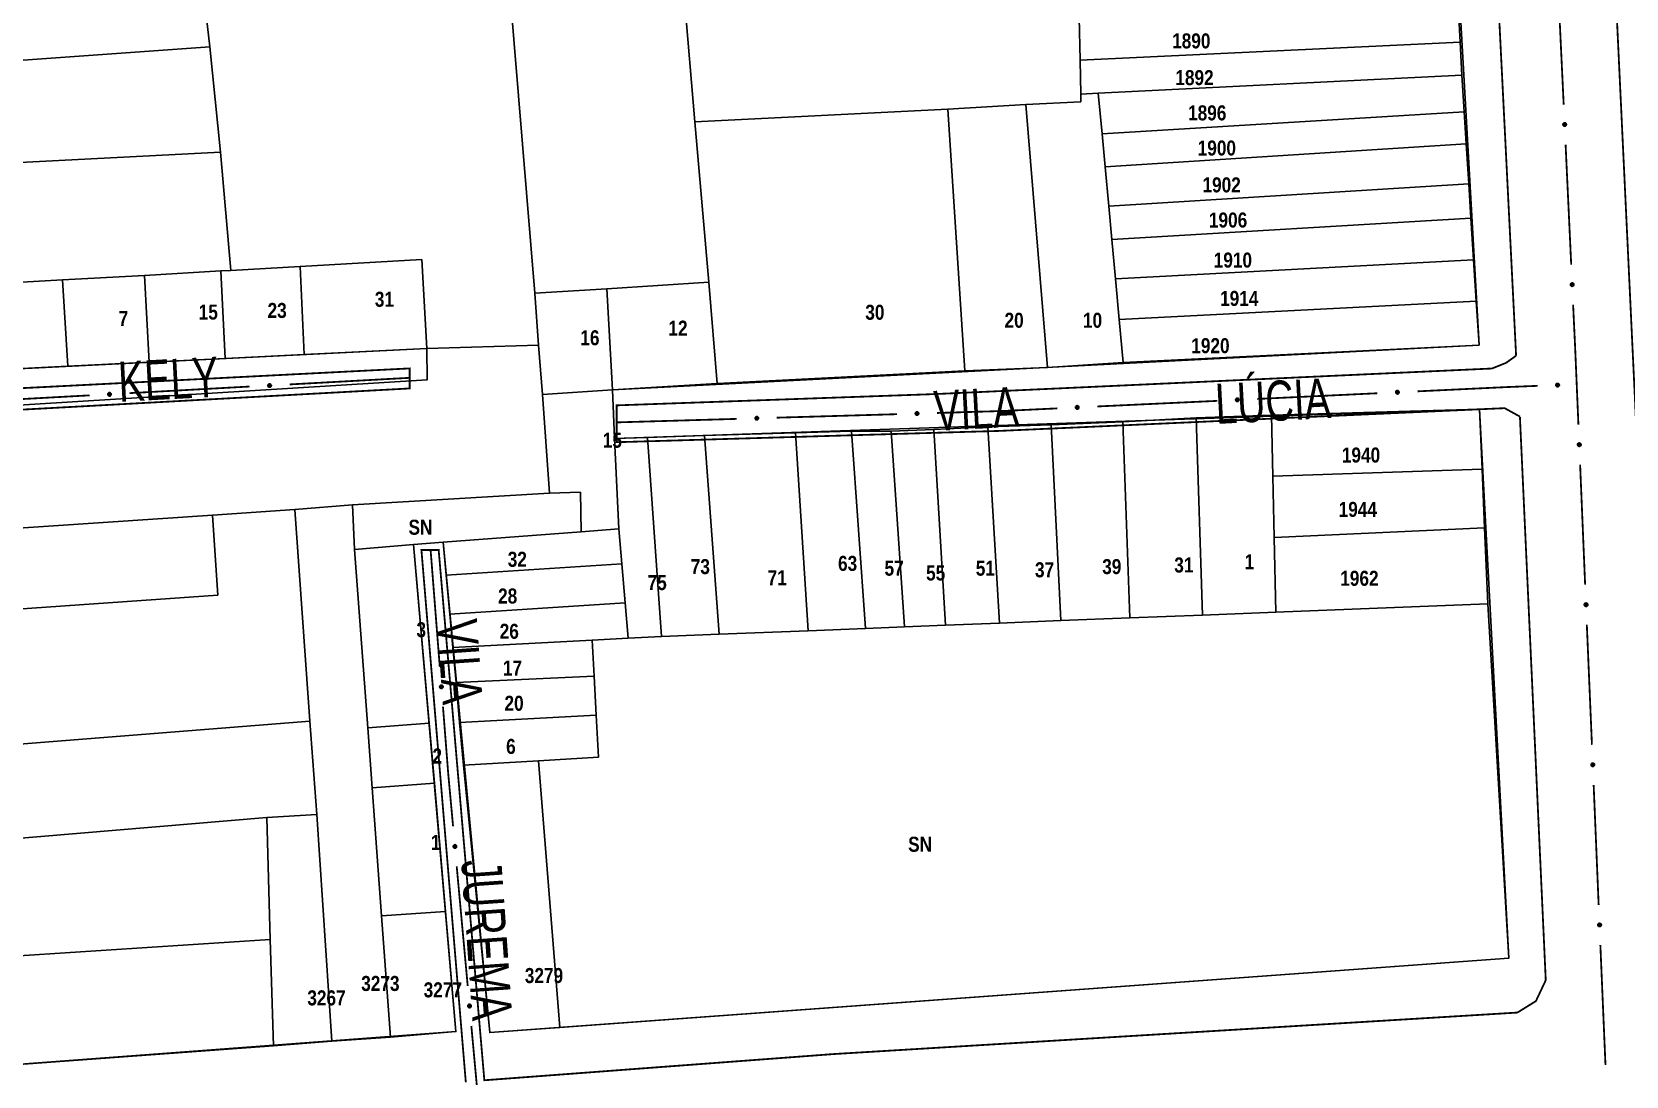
# Model space of a CAD drawing. Extents: x 201676 to 203188, y 4837754 to 4839005.
# Drawn here: x 202621 to 202780.2, y 4838832.1 to 4838936.3 of the extents above; entities that cross this region are included whole.
import ezdxf
from ezdxf.enums import TextEntityAlignment as Align

# ---------------------------------------------------------------- set-up
doc = ezdxf.new("R2010")
doc.units = 0
doc.header["$LTSCALE"] = 1.5
doc.header["$MEASUREMENT"] = 0
doc.linetypes.add('PHANTOMX2', pattern=[5, 2.5, -0.5, 0.5, -0.5, 0.5, -0.5])
doc.linetypes.add('TRACO_25', pattern=[8, 3, -1, 1, -1, 1, -1])
for name, color, linetype in [('CD-MALHA-LOTES', 40, 'CONTINUOUS'), ('RU-QUADRAS', 210, 'CONTINUOUS'), ('SV-EIXO-RUA-N-PAV', 6, 'CONTINUOUS'), ('SV-EIXO-RUA-PAV', 20, 'CONTINUOUS'), ('SV-RUA-NAO-PAV-S-GUIA-C-GUIA', 7, 'PHANTOMX2'), ('SV-RUA-PAVIM-S-GUIA-C-GUIA', 7, 'CONTINUOUS'), ('SV-TXT-RUA-N-PAV-S-GUIA-C-GUIA', 7, 'CONTINUOUS'), ('Th_NmrPort', 7, 'CONTINUOUS')]:
    doc.layers.add(name, color=color, linetype=linetype)
doc.styles.add('ARIAL', font='ARIAL.TTF')
doc.styles.get("Standard").update_dxf_attribs({"font": 'swisscbo.ttf'})

msp = doc.modelspace()

# ---------------------------------------------------------------- linework, layer by layer
at = {"layer": 'CD-MALHA-LOTES', "linetype": 'Continuous', "flags": 128}
for points in [[(202671.24, 4838910.26), (202665.48, 4838979.86)], [(202638.8, 4838934.85), (202637.78, 4838943.83)], [(202687.22, 4838927.36), (202686.19, 4838939.58)], [(202763.37, 4838939.65), (202763.6, 4838935.32)], [(202725.67, 4838933.51), (202725.58, 4838937.77)], [(202595.43, 4838931.76), (202638.8, 4838934.85)], [(202639.88, 4838924.31), (202638.8, 4838934.85)], [(202725.67, 4838933.51), (202763.6, 4838935.32)], [(202763.6, 4838935.32), (202763.77, 4838932.01)], [(202725.75, 4838930.13), (202725.67, 4838933.51)], [(202727.49, 4838930.22), (202763.77, 4838932.01)], [(202763.77, 4838932.01), (202764, 4838928.35)], [(202712.48, 4838928.63), (202720.24, 4838929.09)], [(202720.24, 4838929.09), (202725.75, 4838929.34)], [(202722.42, 4838902.83), (202720.24, 4838929.09)], [(202727.49, 4838930.22), (202725.75, 4838930.13)], [(202725.75, 4838929.34), (202725.75, 4838930.13)], [(202727.86, 4838926.17), (202727.49, 4838930.22)], [(202687.22, 4838927.36), (202712.48, 4838928.63)], [(202714.16, 4838902.48), (202712.48, 4838928.63)], [(202727.86, 4838926.17), (202764, 4838928.35)], [(202764, 4838928.35), (202764.2, 4838925.17)], [(202688.62, 4838911.36), (202687.22, 4838927.36)], [(202728.17, 4838922.86), (202727.86, 4838926.17)], [(202596.58, 4838922.08), (202639.88, 4838924.31)], [(202640.92, 4838912.51), (202639.88, 4838924.31)], [(202728.17, 4838922.86), (202764.2, 4838925.17)], [(202764.2, 4838925.17), (202764.46, 4838921.18)], [(202728.53, 4838918.93), (202728.17, 4838922.86)], [(202728.53, 4838918.93), (202764.46, 4838921.18)], [(202764.46, 4838921.18), (202764.68, 4838917.72)], [(202728.83, 4838915.62), (202728.53, 4838918.93)], [(202728.83, 4838915.62), (202764.68, 4838917.72)], [(202764.68, 4838917.72), (202764.94, 4838913.59)], [(202729.19, 4838911.69), (202728.83, 4838915.62)], [(202647.83, 4838912.91), (202659.97, 4838913.6)], [(202659.97, 4838913.6), (202660.46, 4838904.72)], [(202729.19, 4838911.69), (202764.94, 4838913.59)], [(202764.94, 4838913.59), (202765.21, 4838909.45)], [(202598, 4838910.07), (202624.11, 4838911.56)], [(202624.11, 4838911.56), (202632.29, 4838912.02)], [(202624.62, 4838902.94), (202624.11, 4838911.56)], [(202632.29, 4838912.02), (202639.9, 4838912.46)], [(202632.75, 4838903.34), (202632.29, 4838912.02)], [(202639.9, 4838912.46), (202640.92, 4838912.51)], [(202640.35, 4838903.72), (202639.9, 4838912.46)], [(202640.92, 4838912.51), (202647.83, 4838912.91)], [(202648.22, 4838904.12), (202647.83, 4838912.91)], [(202729.56, 4838907.62), (202729.19, 4838911.69)], [(202671.24, 4838910.26), (202678.42, 4838910.68)], [(202671.6, 4838905.06), (202671.24, 4838910.26)], [(202678.42, 4838910.68), (202688.62, 4838911.36)], [(202678.99, 4838900.58), (202678.42, 4838910.68)], [(202689.45, 4838901.21), (202688.62, 4838911.36)], [(202729.56, 4838907.62), (202765.21, 4838909.45)], [(202765.21, 4838909.45), (202765.49, 4838905.06)], [(202729.96, 4838903.32), (202729.56, 4838907.62)], [(202640.35, 4838903.72), (202632.75, 4838903.34)], [(202648.22, 4838904.12), (202640.35, 4838903.72)], [(202660.46, 4838904.72), (202648.22, 4838904.12)], [(202671.6, 4838905.06), (202660.46, 4838904.72)], [(202660.51, 4838901.6), (202660.46, 4838904.72)], [(202672.02, 4838900.12), (202671.6, 4838905.06)], [(202765.49, 4838905.06), (202729.96, 4838903.32)], [(202624.62, 4838902.94), (202598.99, 4838901.66)], [(202632.75, 4838903.34), (202624.62, 4838902.94)], [(202714.16, 4838902.48), (202689.45, 4838901.21)], [(202722.42, 4838902.83), (202714.16, 4838902.48)], [(202729.96, 4838903.32), (202722.42, 4838902.83)], [(202599.32, 4838897.78), (202660.51, 4838901.6)], [(202672.02, 4838900.12), (202678.99, 4838900.58)], [(202689.45, 4838901.21), (202678.99, 4838900.58)], [(202678.99, 4838900.58), (202679.2, 4838895.72)], [(202672.7, 4838890.28), (202672.02, 4838900.12)], [(202722.77, 4838897.08), (202729.93, 4838897.39)], [(202729.93, 4838897.39), (202737.26, 4838897.8)], [(202730.64, 4838877.81), (202729.93, 4838897.39)], [(202737.26, 4838897.8), (202744.78, 4838898.06)], [(202737.88, 4838878.1), (202737.26, 4838897.8)], [(202744.78, 4838898.06), (202765.55, 4838898.67)], [(202744.91, 4838891.96), (202744.78, 4838898.06)], [(202765.55, 4838898.67), (202765.8, 4838892.66)], [(202679.2, 4838895.72), (202682.48, 4838895.82)], [(202679.62, 4838886.7), (202679.2, 4838895.72)], [(202682.48, 4838895.82), (202688.18, 4838896.03)], [(202683.88, 4838875.95), (202682.48, 4838895.82)], [(202688.18, 4838896.03), (202697.28, 4838896.29)], [(202689.66, 4838876.18), (202688.18, 4838896.03)], [(202697.28, 4838896.29), (202702.87, 4838896.47)], [(202698.52, 4838876.53), (202697.28, 4838896.29)], [(202702.87, 4838896.47), (202706.82, 4838896.47)], [(202704.25, 4838876.76), (202702.87, 4838896.47)], [(202706.82, 4838896.47), (202711.07, 4838896.62)], [(202708.15, 4838876.92), (202706.82, 4838896.47)], [(202711.07, 4838896.62), (202716.46, 4838896.88)], [(202712.25, 4838877.08), (202711.07, 4838896.62)], [(202716.46, 4838896.88), (202722.77, 4838897.08)], [(202717.64, 4838877.29), (202716.46, 4838896.88)], [(202723.74, 4838877.54), (202722.77, 4838897.08)], [(202744.91, 4838891.96), (202765.8, 4838892.66)], [(202765.8, 4838892.66), (202766.05, 4838886.82)], [(202745.05, 4838885.86), (202744.91, 4838891.96)], [(202653.05, 4838889.1), (202672.7, 4838890.28)], [(202675.82, 4838890.36), (202672.7, 4838890.28)], [(202675.87, 4838886.41), (202675.82, 4838890.36)], [(202600.34, 4838885.47), (202639.08, 4838888.08)], [(202639.08, 4838888.08), (202647.3, 4838888.64)], [(202639.62, 4838880.07), (202639.08, 4838888.08)], [(202647.3, 4838888.64), (202653.05, 4838889.1)], [(202648.79, 4838867.5), (202647.3, 4838888.64)], [(202653.25, 4838884.64), (202653.05, 4838889.1)], [(202662.09, 4838885.37), (202675.87, 4838886.41)], [(202679.62, 4838886.7), (202675.87, 4838886.41)], [(202679.92, 4838883.2), (202679.62, 4838886.7)], [(202745.05, 4838885.86), (202766.05, 4838886.82)], [(202766.05, 4838886.82), (202766.37, 4838879.23)], [(202653.25, 4838884.64), (202659.15, 4838885.13)], [(202654.57, 4838866.84), (202653.25, 4838884.64)], [(202662.09, 4838885.37), (202659.15, 4838885.13)], [(202659.15, 4838885.13), (202660.7, 4838867.3)], [(202662.4, 4838882.08), (202662.09, 4838885.37)], [(202745.21, 4838878.39), (202745.05, 4838885.86)], [(202662.4, 4838882.08), (202679.92, 4838883.2)], [(202680.25, 4838879.31), (202679.92, 4838883.2)], [(202662.75, 4838878.2), (202662.4, 4838882.08)], [(202601.01, 4838877.4), (202639.62, 4838880.07)], [(202662.75, 4838878.2), (202680.25, 4838879.31)], [(202663.06, 4838874.85), (202662.75, 4838878.2)], [(202680.56, 4838875.79), (202680.25, 4838879.31)], [(202745.21, 4838878.39), (202737.88, 4838878.1)], [(202766.37, 4838879.23), (202745.21, 4838878.39)], [(202766.37, 4838879.23), (202768.46, 4838843.82)], [(202704.25, 4838876.76), (202698.52, 4838876.53)], [(202708.15, 4838876.92), (202704.25, 4838876.76)], [(202712.25, 4838877.08), (202708.15, 4838876.92)], [(202717.64, 4838877.29), (202712.25, 4838877.08)], [(202723.74, 4838877.54), (202717.64, 4838877.29)], [(202730.64, 4838877.81), (202723.74, 4838877.54)], [(202737.88, 4838878.1), (202730.64, 4838877.81)], [(202663.06, 4838874.85), (202676.97, 4838875.58)], [(202676.97, 4838875.58), (202680.56, 4838875.79)], [(202677.17, 4838871.98), (202676.97, 4838875.58)], [(202683.88, 4838875.95), (202680.56, 4838875.79)], [(202689.66, 4838876.18), (202683.88, 4838875.95)], [(202698.52, 4838876.53), (202689.66, 4838876.18)], [(202663.38, 4838871.36), (202663.06, 4838874.85)], [(202663.38, 4838871.36), (202677.17, 4838871.98)], [(202677.38, 4838868.1), (202677.17, 4838871.98)], [(202663.74, 4838867.38), (202663.38, 4838871.36)], [(202602.14, 4838863.81), (202648.79, 4838867.5)], [(202649.49, 4838858.18), (202648.79, 4838867.5)], [(202654.57, 4838866.84), (202660.7, 4838867.3)], [(202660.7, 4838867.3), (202661.22, 4838861.32)], [(202663.74, 4838867.38), (202677.38, 4838868.1)], [(202664.13, 4838863.11), (202663.74, 4838867.38)], [(202677.61, 4838863.9), (202677.38, 4838868.1)], [(202655.02, 4838860.84), (202654.57, 4838866.84)], [(202671.63, 4838863.55), (202677.61, 4838863.9)], [(202664.13, 4838863.11), (202671.63, 4838863.55)], [(202666.74, 4838836.41), (202664.13, 4838863.11)], [(202673.75, 4838836.92), (202671.63, 4838863.55)], [(202655.02, 4838860.84), (202661.22, 4838861.32)], [(202655.96, 4838848.07), (202655.02, 4838860.84)], [(202661.22, 4838861.32), (202662.33, 4838848.49)], [(202602.92, 4838854.39), (202644.5, 4838857.87)], [(202644.5, 4838857.87), (202649.49, 4838858.18)], [(202644.83, 4838845.69), (202644.5, 4838857.87)], [(202650.98, 4838835.54), (202649.49, 4838858.18)], [(202655.96, 4838848.07), (202662.33, 4838848.49)], [(202656.85, 4838835.96), (202655.96, 4838848.07)], [(202662.33, 4838848.49), (202663.37, 4838836.5)], [(202603.87, 4838843.02), (202644.83, 4838845.69)], [(202645.16, 4838835.09), (202644.83, 4838845.69)], [(202768.46, 4838843.82), (202673.75, 4838836.92)], [(202673.75, 4838836.92), (202666.74, 4838836.41)], [(202650.98, 4838835.54), (202645.16, 4838835.09)], [(202656.85, 4838835.96), (202650.98, 4838835.54)], [(202663.37, 4838836.5), (202656.85, 4838835.96)], [(202645.16, 4838835.09), (202604.77, 4838832.1)]]:
    msp.add_lwpolyline(points, dxfattribs=at)
at = {"layer": 'RU-QUADRAS', "color": 6, "linetype": 'Continuous'}
msp.add_lwpolyline([(202589.72, 4838979.97), (202701.26, 4838979.83), (202701.26, 4838981.87), (202724.88, 4838982.33), (202724.98, 4838979.9), (202761.29, 4838979.6), (202765.49, 4838905.06), (202678.99, 4838900.58), (202679.2, 4838895.72), (202765.55, 4838898.67), (202768.46, 4838843.82), (202666.74, 4838836.41), (202662.09, 4838885.37), (202659.15, 4838885.13), (202663.37, 4838836.5), (202604.77, 4838832.1), (202599.32, 4838897.78), (202660.51, 4838901.6), (202660.46, 4838904.72), (202598.99, 4838901.66)], close=True, dxfattribs=at)
at = {"layer": 'SV-EIXO-RUA-N-PAV', "const_width": 0.18}
for points in [[(202642.77, 4838900.92), (202630.79, 4838900.26)], [(202658.75, 4838901.79), (202646.77, 4838901.13)], [(202759.35, 4838900.44), (202768.34, 4838900.87)], [(202768.34, 4838900.87), (202768.62, 4838900.88)], [(202768.62, 4838900.88), (202771.33, 4838900.99)], [(202626.8, 4838900.04), (202614.82, 4838899.38)], [(202717.78, 4838898.47), (202723.39, 4838898.74)], [(202727.38, 4838898.93), (202739.37, 4838899.49)], [(202743.36, 4838899.68), (202755.35, 4838900.25)], [(202679.41, 4838897.34), (202691.4, 4838897.69)], [(202695.4, 4838897.81), (202707.4, 4838898.16)], [(202711.4, 4838898.28), (202717.39, 4838898.46)], [(202717.39, 4838898.46), (202717.78, 4838898.47)]]:
    msp.add_lwpolyline(points, dxfattribs=at)
at = {"layer": 'SV-EIXO-RUA-N-PAV'}
for points in [[(202644.92, 4838900.92), (202644.89, 4838900.89), (202644.85, 4838900.86), (202644.82, 4838900.85), (202644.78, 4838900.85), (202644.75, 4838900.85), (202644.71, 4838900.85), (202644.68, 4838900.87), (202644.64, 4838900.91), (202644.62, 4838900.94), (202644.6, 4838900.98), (202644.6, 4838901.01), (202644.6, 4838901.05), (202644.61, 4838901.08), (202644.63, 4838901.12), (202644.66, 4838901.16), (202644.69, 4838901.18), (202644.73, 4838901.19), (202644.76, 4838901.2), (202644.8, 4838901.2), (202644.84, 4838901.19), (202644.87, 4838901.17), (202644.91, 4838901.13), (202644.93, 4838901.1), (202644.95, 4838901.07), (202644.95, 4838901.03), (202644.95, 4838901), (202644.94, 4838900.96), (202644.92, 4838900.92)], [(202757.2, 4838900.45), (202757.23, 4838900.49), (202757.27, 4838900.51), (202757.3, 4838900.52), (202757.34, 4838900.53), (202757.37, 4838900.52), (202757.41, 4838900.52), (202757.44, 4838900.5), (202757.48, 4838900.46), (202757.5, 4838900.43), (202757.52, 4838900.39), (202757.52, 4838900.36), (202757.52, 4838900.32), (202757.51, 4838900.29), (202757.49, 4838900.25), (202757.46, 4838900.21), (202757.42, 4838900.19), (202757.39, 4838900.18), (202757.35, 4838900.17), (202757.32, 4838900.17), (202757.28, 4838900.18), (202757.25, 4838900.2), (202757.21, 4838900.24), (202757.19, 4838900.27), (202757.17, 4838900.31), (202757.17, 4838900.34), (202757.17, 4838900.38), (202757.18, 4838900.41), (202757.2, 4838900.45)], [(202773.18, 4838901.17), (202773.22, 4838901.21), (202773.25, 4838901.23), (202773.29, 4838901.24), (202773.32, 4838901.24), (202773.36, 4838901.24), (202773.39, 4838901.23), (202773.43, 4838901.21), (202773.47, 4838901.18), (202773.49, 4838901.14), (202773.5, 4838901.11), (202773.51, 4838901.07), (202773.51, 4838901.04), (202773.49, 4838901), (202773.47, 4838900.97), (202773.44, 4838900.93), (202773.41, 4838900.91), (202773.37, 4838900.9), (202773.34, 4838900.89), (202773.3, 4838900.89), (202773.27, 4838900.9), (202773.23, 4838900.92), (202773.19, 4838900.96), (202773.17, 4838900.99), (202773.16, 4838901.03), (202773.15, 4838901.06), (202773.16, 4838901.1), (202773.16, 4838901.13), (202773.18, 4838901.17)], [(202628.94, 4838900.05), (202628.91, 4838900.01), (202628.88, 4838899.99), (202628.84, 4838899.97), (202628.81, 4838899.97), (202628.77, 4838899.97), (202628.74, 4838899.98), (202628.7, 4838900), (202628.66, 4838900.03), (202628.64, 4838900.07), (202628.63, 4838900.1), (202628.62, 4838900.14), (202628.62, 4838900.17), (202628.63, 4838900.21), (202628.65, 4838900.25), (202628.68, 4838900.28), (202628.72, 4838900.31), (202628.75, 4838900.32), (202628.79, 4838900.32), (202628.82, 4838900.32), (202628.86, 4838900.31), (202628.9, 4838900.29), (202628.93, 4838900.26), (202628.96, 4838900.23), (202628.97, 4838900.19), (202628.97, 4838900.16), (202628.97, 4838900.12), (202628.97, 4838900.09), (202628.94, 4838900.05)], [(202725.24, 4838898.93), (202725.27, 4838898.97), (202725.3, 4838899), (202725.34, 4838899.01), (202725.37, 4838899.01), (202725.41, 4838899.01), (202725.44, 4838899), (202725.48, 4838898.98), (202725.52, 4838898.95), (202725.54, 4838898.91), (202725.55, 4838898.88), (202725.56, 4838898.84), (202725.56, 4838898.81), (202725.55, 4838898.77), (202725.53, 4838898.73), (202725.49, 4838898.7), (202725.46, 4838898.67), (202725.43, 4838898.66), (202725.39, 4838898.66), (202725.35, 4838898.66), (202725.32, 4838898.67), (202725.28, 4838898.69), (202725.25, 4838898.72), (202725.22, 4838898.76), (202725.21, 4838898.79), (202725.21, 4838898.83), (202725.21, 4838898.86), (202725.21, 4838898.9), (202725.24, 4838898.93)], [(202741.22, 4838899.69), (202741.25, 4838899.73), (202741.29, 4838899.75), (202741.32, 4838899.77), (202741.36, 4838899.77), (202741.39, 4838899.77), (202741.43, 4838899.76), (202741.46, 4838899.74), (202741.5, 4838899.71), (202741.52, 4838899.67), (202741.54, 4838899.63), (202741.54, 4838899.6), (202741.54, 4838899.56), (202741.53, 4838899.53), (202741.51, 4838899.49), (202741.48, 4838899.45), (202741.44, 4838899.43), (202741.41, 4838899.42), (202741.37, 4838899.42), (202741.34, 4838899.42), (202741.3, 4838899.43), (202741.26, 4838899.45), (202741.23, 4838899.48), (202741.2, 4838899.51), (202741.19, 4838899.55), (202741.19, 4838899.58), (202741.19, 4838899.62), (202741.2, 4838899.65), (202741.22, 4838899.69)], [(202693.26, 4838897.86), (202693.29, 4838897.89), (202693.33, 4838897.92), (202693.36, 4838897.93), (202693.4, 4838897.93), (202693.43, 4838897.93), (202693.47, 4838897.92), (202693.5, 4838897.9), (202693.54, 4838897.87), (202693.56, 4838897.83), (202693.57, 4838897.8), (202693.58, 4838897.76), (202693.58, 4838897.73), (202693.57, 4838897.69), (202693.55, 4838897.65), (202693.51, 4838897.62), (202693.48, 4838897.59), (202693.44, 4838897.58), (202693.41, 4838897.58), (202693.37, 4838897.58), (202693.34, 4838897.59), (202693.3, 4838897.61), (202693.26, 4838897.65), (202693.24, 4838897.68), (202693.23, 4838897.71), (202693.23, 4838897.75), (202693.23, 4838897.79), (202693.24, 4838897.82), (202693.26, 4838897.86)], [(202709.25, 4838898.33), (202709.28, 4838898.36), (202709.32, 4838898.39), (202709.35, 4838898.4), (202709.39, 4838898.4), (202709.42, 4838898.4), (202709.46, 4838898.39), (202709.5, 4838898.37), (202709.53, 4838898.34), (202709.55, 4838898.3), (202709.57, 4838898.27), (202709.57, 4838898.23), (202709.57, 4838898.2), (202709.56, 4838898.16), (202709.54, 4838898.12), (202709.5, 4838898.09), (202709.47, 4838898.06), (202709.43, 4838898.05), (202709.4, 4838898.05), (202709.36, 4838898.05), (202709.33, 4838898.06), (202709.29, 4838898.08), (202709.26, 4838898.12), (202709.23, 4838898.15), (202709.22, 4838898.19), (202709.22, 4838898.22), (202709.22, 4838898.26), (202709.23, 4838898.29), (202709.25, 4838898.33)]]:
    msp.add_lwpolyline(points, close=True, dxfattribs=at)
for points in [[(202644.93, 4838901.1), (202644.6, 4838901.05)], [(202644.94, 4838901.08), (202644.6, 4838901.03)], [(202644.95, 4838901.07), (202644.6, 4838901.01)], [(202644.94, 4838901.05), (202644.6, 4838901)], [(202644.95, 4838901.03), (202644.6, 4838900.98)], [(202644.91, 4838901.13), (202644.61, 4838901.08)], [(202644.92, 4838901.12), (202644.61, 4838901.07)], [(202644.95, 4838901.01), (202644.61, 4838900.96)], [(202644.89, 4838901.15), (202644.62, 4838901.1)], [(202644.95, 4838901), (202644.62, 4838900.94)], [(202644.87, 4838901.17), (202644.63, 4838901.12)], [(202644.94, 4838900.98), (202644.63, 4838900.92)], [(202644.94, 4838900.96), (202644.64, 4838900.91)], [(202644.85, 4838901.17), (202644.65, 4838901.14)], [(202644.84, 4838901.19), (202644.66, 4838901.16)], [(202644.93, 4838900.94), (202644.66, 4838900.89)], [(202644.81, 4838901.19), (202644.68, 4838901.17)], [(202644.92, 4838900.92), (202644.68, 4838900.87)], [(202644.8, 4838901.2), (202644.69, 4838901.18)], [(202644.9, 4838900.9), (202644.7, 4838900.86)], [(202644.89, 4838900.89), (202644.71, 4838900.85)], [(202644.87, 4838900.87), (202644.74, 4838900.85)], [(202644.85, 4838900.86), (202644.75, 4838900.85)], [(202757.17, 4838900.38), (202757.5, 4838900.43)], [(202757.18, 4838900.41), (202757.48, 4838900.46)], [(202757.18, 4838900.39), (202757.49, 4838900.45)], [(202757.19, 4838900.43), (202757.46, 4838900.48)], [(202757.2, 4838900.45), (202757.44, 4838900.5)], [(202757.22, 4838900.47), (202757.42, 4838900.5)], [(202757.23, 4838900.49), (202757.41, 4838900.52)], [(202757.25, 4838900.5), (202757.38, 4838900.52)], [(202757.27, 4838900.51), (202757.37, 4838900.52)], [(202773.15, 4838901.06), (202773.5, 4838901.11)], [(202773.16, 4838901.13), (202773.47, 4838901.18)], [(202773.16, 4838901.11), (202773.47, 4838901.16)], [(202773.16, 4838901.1), (202773.49, 4838901.14)], [(202773.16, 4838901.08), (202773.49, 4838901.13)], [(202773.16, 4838901.04), (202773.5, 4838901.09)], [(202773.16, 4838901.03), (202773.51, 4838901.07)], [(202773.17, 4838901.15), (202773.44, 4838901.2)], [(202773.17, 4838901.01), (202773.5, 4838901.06)], [(202773.17, 4838900.99), (202773.51, 4838901.04)], [(202773.18, 4838901.17), (202773.43, 4838901.21)], [(202773.18, 4838900.97), (202773.5, 4838901.02)], [(202773.19, 4838900.96), (202773.49, 4838901)], [(202773.2, 4838901.19), (202773.4, 4838901.22)], [(202773.21, 4838900.94), (202773.48, 4838900.99)], [(202773.22, 4838901.21), (202773.39, 4838901.23)], [(202773.23, 4838900.92), (202773.47, 4838900.97)], [(202773.24, 4838901.22), (202773.37, 4838901.24)], [(202773.25, 4838901.23), (202773.36, 4838901.24)], [(202773.25, 4838900.92), (202773.45, 4838900.95)], [(202773.27, 4838900.9), (202773.44, 4838900.93)], [(202773.29, 4838900.9), (202773.42, 4838900.92)], [(202773.3, 4838900.89), (202773.41, 4838900.91)], [(202628.96, 4838900.23), (202628.62, 4838900.17)], [(202628.96, 4838900.21), (202628.62, 4838900.16)], [(202628.97, 4838900.19), (202628.62, 4838900.14)], [(202628.97, 4838900.17), (202628.62, 4838900.12)], [(202628.93, 4838900.26), (202628.63, 4838900.21)], [(202628.94, 4838900.24), (202628.63, 4838900.19)], [(202628.97, 4838900.16), (202628.63, 4838900.1)], [(202628.91, 4838900.28), (202628.64, 4838900.23)], [(202628.97, 4838900.14), (202628.64, 4838900.08)], [(202628.97, 4838900.12), (202628.64, 4838900.07)], [(202628.9, 4838900.29), (202628.65, 4838900.25)], [(202628.96, 4838900.1), (202628.66, 4838900.05)], [(202628.97, 4838900.09), (202628.66, 4838900.03)], [(202628.86, 4838900.31), (202628.68, 4838900.28)], [(202628.87, 4838900.3), (202628.68, 4838900.26)], [(202628.95, 4838900.07), (202628.68, 4838900.02)], [(202628.94, 4838900.05), (202628.7, 4838900)], [(202628.84, 4838900.32), (202628.71, 4838900.3)], [(202628.82, 4838900.32), (202628.72, 4838900.31)], [(202628.93, 4838900.03), (202628.73, 4838899.99)], [(202628.91, 4838900.01), (202628.74, 4838899.98)], [(202628.89, 4838900), (202628.76, 4838899.98)], [(202628.88, 4838899.99), (202628.77, 4838899.97)], [(202725.21, 4838898.9), (202725.52, 4838898.95)], [(202725.21, 4838898.86), (202725.54, 4838898.91)], [(202725.21, 4838898.84), (202725.54, 4838898.9)], [(202725.21, 4838898.83), (202725.55, 4838898.88)], [(202725.21, 4838898.81), (202725.56, 4838898.86)], [(202725.21, 4838898.79), (202725.56, 4838898.84)], [(202725.22, 4838898.88), (202725.52, 4838898.93)], [(202725.22, 4838898.77), (202725.56, 4838898.82)], [(202725.23, 4838898.91), (202725.5, 4838898.96)], [(202725.24, 4838898.93), (202725.48, 4838898.98)], [(202725.25, 4838898.95), (202725.45, 4838898.99)], [(202725.27, 4838898.97), (202725.44, 4838899)], [(202725.29, 4838898.98), (202725.42, 4838899)], [(202725.3, 4838899), (202725.41, 4838899.01)], [(202741.19, 4838899.62), (202741.52, 4838899.67)], [(202741.19, 4838899.6), (202741.52, 4838899.65)], [(202741.19, 4838899.58), (202741.54, 4838899.63)], [(202741.19, 4838899.56), (202741.54, 4838899.61)], [(202741.19, 4838899.55), (202741.54, 4838899.6)], [(202741.2, 4838899.65), (202741.5, 4838899.71)], [(202741.2, 4838899.64), (202741.51, 4838899.69)], [(202741.2, 4838899.53), (202741.54, 4838899.58)], [(202741.2, 4838899.51), (202741.54, 4838899.56)], [(202741.21, 4838899.67), (202741.48, 4838899.72)], [(202741.22, 4838899.69), (202741.46, 4838899.74)], [(202741.22, 4838899.5), (202741.53, 4838899.55)], [(202741.23, 4838899.48), (202741.53, 4838899.53)], [(202741.24, 4838899.71), (202741.44, 4838899.75)], [(202741.25, 4838899.73), (202741.43, 4838899.76)], [(202741.25, 4838899.46), (202741.52, 4838899.51)], [(202741.26, 4838899.45), (202741.51, 4838899.49)], [(202741.27, 4838899.74), (202741.4, 4838899.76)], [(202741.29, 4838899.75), (202741.39, 4838899.77)], [(202741.29, 4838899.44), (202741.49, 4838899.47)], [(202741.3, 4838899.43), (202741.48, 4838899.45)], [(202741.32, 4838899.42), (202741.45, 4838899.44)], [(202741.34, 4838899.42), (202741.44, 4838899.43)], [(202757.17, 4838900.36), (202757.51, 4838900.41)], [(202757.17, 4838900.34), (202757.52, 4838900.39)], [(202757.17, 4838900.31), (202757.52, 4838900.36)], [(202757.18, 4838900.32), (202757.52, 4838900.37)], [(202757.18, 4838900.29), (202757.52, 4838900.34)], [(202757.19, 4838900.27), (202757.52, 4838900.32)], [(202757.2, 4838900.25), (202757.51, 4838900.3)], [(202757.21, 4838900.24), (202757.51, 4838900.29)], [(202757.23, 4838900.22), (202757.5, 4838900.27)], [(202757.25, 4838900.2), (202757.49, 4838900.25)], [(202757.27, 4838900.2), (202757.47, 4838900.23)], [(202757.28, 4838900.18), (202757.46, 4838900.21)], [(202757.3, 4838900.18), (202757.43, 4838900.2)], [(202757.32, 4838900.17), (202757.42, 4838900.19)], [(202693.23, 4838897.79), (202693.56, 4838897.83)], [(202693.23, 4838897.77), (202693.56, 4838897.81)], [(202693.23, 4838897.75), (202693.57, 4838897.8)], [(202693.23, 4838897.73), (202693.58, 4838897.78)], [(202693.23, 4838897.71), (202693.58, 4838897.76)], [(202693.24, 4838897.82), (202693.54, 4838897.87)], [(202693.24, 4838897.8), (202693.55, 4838897.85)], [(202693.24, 4838897.7), (202693.57, 4838897.74)], [(202693.24, 4838897.68), (202693.58, 4838897.73)], [(202693.25, 4838897.84), (202693.52, 4838897.88)], [(202693.25, 4838897.66), (202693.57, 4838897.71)], [(202693.26, 4838897.86), (202693.5, 4838897.9)], [(202693.26, 4838897.65), (202693.57, 4838897.69)], [(202693.28, 4838897.88), (202693.48, 4838897.91)], [(202693.28, 4838897.63), (202693.55, 4838897.67)], [(202693.29, 4838897.89), (202693.47, 4838897.92)], [(202693.3, 4838897.61), (202693.55, 4838897.65)], [(202693.31, 4838897.91), (202693.44, 4838897.92)], [(202693.32, 4838897.6), (202693.52, 4838897.63)], [(202693.33, 4838897.92), (202693.43, 4838897.93)], [(202693.34, 4838897.59), (202693.51, 4838897.62)], [(202693.36, 4838897.59), (202693.49, 4838897.6)], [(202693.37, 4838897.58), (202693.48, 4838897.59)], [(202709.22, 4838898.26), (202709.55, 4838898.3)], [(202709.22, 4838898.24), (202709.56, 4838898.29)], [(202709.22, 4838898.22), (202709.57, 4838898.27)], [(202709.22, 4838898.2), (202709.57, 4838898.25)], [(202709.22, 4838898.19), (202709.57, 4838898.23)], [(202709.23, 4838898.29), (202709.53, 4838898.34)], [(202709.23, 4838898.27), (202709.54, 4838898.32)], [(202709.23, 4838898.17), (202709.57, 4838898.21)], [(202709.23, 4838898.15), (202709.57, 4838898.2)], [(202709.24, 4838898.31), (202709.51, 4838898.35)], [(202709.25, 4838898.33), (202709.5, 4838898.37)], [(202709.25, 4838898.13), (202709.56, 4838898.18)], [(202709.26, 4838898.12), (202709.56, 4838898.16)], [(202709.27, 4838898.35), (202709.47, 4838898.38)], [(202709.28, 4838898.36), (202709.46, 4838898.39)], [(202709.28, 4838898.1), (202709.55, 4838898.14)], [(202709.29, 4838898.08), (202709.54, 4838898.12)], [(202709.3, 4838898.38), (202709.43, 4838898.39)], [(202709.32, 4838898.39), (202709.42, 4838898.4)], [(202709.32, 4838898.07), (202709.51, 4838898.11)], [(202709.33, 4838898.06), (202709.5, 4838898.09)], [(202709.35, 4838898.06), (202709.48, 4838898.08)], [(202709.36, 4838898.05), (202709.47, 4838898.06)], [(202725.22, 4838898.76), (202725.56, 4838898.81)], [(202725.24, 4838898.74), (202725.55, 4838898.79)], [(202725.25, 4838898.72), (202725.55, 4838898.77)], [(202725.27, 4838898.71), (202725.53, 4838898.75)], [(202725.28, 4838898.69), (202725.53, 4838898.73)], [(202725.31, 4838898.68), (202725.5, 4838898.71)], [(202725.32, 4838898.67), (202725.49, 4838898.7)], [(202725.34, 4838898.66), (202725.47, 4838898.68)], [(202725.35, 4838898.66), (202725.46, 4838898.67)]]:
    msp.add_lwpolyline(points, dxfattribs=at)
at = {"layer": 'SV-EIXO-RUA-PAV', "const_width": 0.18}
for points in [[(202773.37, 4838941.06), (202773.94, 4838929.08)], [(202774.13, 4838925.08), (202774.69, 4838913.1)], [(202774.88, 4838909.1), (202775.07, 4838905.1)], [(202775.07, 4838905.1), (202775.1, 4838904.43)], [(202775.1, 4838904.43), (202775.41, 4838897.11)], [(202775.58, 4838893.12), (202776.08, 4838881.13)], [(202660.9, 4838883.9), (202660.84, 4838884.61)], [(202661.76, 4838872.93), (202660.9, 4838883.9)], [(202776.25, 4838877.13), (202776.76, 4838865.14)], [(202662.6, 4838862.3), (202662.08, 4838868.94)], [(202662.63, 4838861.97), (202662.6, 4838862.3)], [(202663.09, 4838856.99), (202662.63, 4838861.97)], [(202776.93, 4838861.14), (202777.43, 4838849.15)], [(202664.55, 4838841.05), (202663.45, 4838853)], [(202777.6, 4838845.16), (202778.11, 4838833.17)], [(202666.01, 4838825.12), (202664.91, 4838837.07)]]:
    msp.add_lwpolyline(points, dxfattribs=at)
at = {"layer": 'SV-EIXO-RUA-PAV'}
for points in [[(202774.14, 4838927.23), (202774.17, 4838927.2), (202774.2, 4838927.16), (202774.21, 4838927.13), (202774.21, 4838927.09), (202774.21, 4838927.06), (202774.2, 4838927.02), (202774.18, 4838926.98), (202774.15, 4838926.95), (202774.11, 4838926.92), (202774.08, 4838926.91), (202774.04, 4838926.91), (202774.01, 4838926.91), (202773.97, 4838926.92), (202773.94, 4838926.94), (202773.9, 4838926.97), (202773.88, 4838927.01), (202773.86, 4838927.04), (202773.86, 4838927.08), (202773.86, 4838927.11), (202773.87, 4838927.15), (202773.89, 4838927.18), (202773.92, 4838927.22), (202773.96, 4838927.24), (202773.99, 4838927.25), (202774.03, 4838927.26), (202774.06, 4838927.26), (202774.1, 4838927.25), (202774.14, 4838927.23)], [(202774.89, 4838911.25), (202774.93, 4838911.21), (202774.95, 4838911.18), (202774.96, 4838911.14), (202774.97, 4838911.11), (202774.96, 4838911.07), (202774.96, 4838911.04), (202774.94, 4838911), (202774.9, 4838910.97), (202774.87, 4838910.94), (202774.83, 4838910.93), (202774.8, 4838910.92), (202774.76, 4838910.92), (202774.73, 4838910.94), (202774.69, 4838910.95), (202774.65, 4838910.99), (202774.63, 4838911.02), (202774.62, 4838911.06), (202774.61, 4838911.09), (202774.61, 4838911.13), (202774.62, 4838911.16), (202774.64, 4838911.2), (202774.68, 4838911.24), (202774.71, 4838911.26), (202774.75, 4838911.27), (202774.78, 4838911.28), (202774.82, 4838911.28), (202774.85, 4838911.27), (202774.89, 4838911.25)], [(202775.6, 4838895.26), (202775.63, 4838895.23), (202775.66, 4838895.19), (202775.67, 4838895.16), (202775.67, 4838895.12), (202775.67, 4838895.09), (202775.66, 4838895.05), (202775.64, 4838895.02), (202775.61, 4838894.98), (202775.57, 4838894.96), (202775.54, 4838894.94), (202775.5, 4838894.94), (202775.47, 4838894.94), (202775.43, 4838894.95), (202775.4, 4838894.97), (202775.36, 4838895), (202775.34, 4838895.04), (202775.32, 4838895.07), (202775.32, 4838895.11), (202775.32, 4838895.15), (202775.33, 4838895.18), (202775.35, 4838895.22), (202775.38, 4838895.25), (202775.42, 4838895.28), (202775.45, 4838895.29), (202775.49, 4838895.29), (202775.52, 4838895.29), (202775.56, 4838895.28), (202775.6, 4838895.26)], [(202776.27, 4838879.28), (202776.31, 4838879.24), (202776.33, 4838879.21), (202776.34, 4838879.17), (202776.35, 4838879.14), (202776.35, 4838879.1), (202776.34, 4838879.07), (202776.32, 4838879.03), (202776.29, 4838878.99), (202776.25, 4838878.97), (202776.21, 4838878.96), (202776.18, 4838878.95), (202776.14, 4838878.96), (202776.11, 4838878.97), (202776.07, 4838878.99), (202776.03, 4838879.02), (202776.01, 4838879.05), (202776, 4838879.09), (202775.99, 4838879.12), (202776, 4838879.16), (202776.01, 4838879.19), (202776.03, 4838879.23), (202776.06, 4838879.27), (202776.09, 4838879.29), (202776.13, 4838879.3), (202776.16, 4838879.31), (202776.2, 4838879.31), (202776.23, 4838879.3), (202776.27, 4838879.28)], [(202661.82, 4838870.79), (202661.78, 4838870.82), (202661.76, 4838870.85), (202661.74, 4838870.89), (202661.74, 4838870.92), (202661.74, 4838870.96), (202661.75, 4838870.99), (202661.77, 4838871.03), (202661.8, 4838871.07), (202661.83, 4838871.09), (202661.87, 4838871.11), (202661.9, 4838871.11), (202661.94, 4838871.11), (202661.97, 4838871.1), (202662.01, 4838871.08), (202662.05, 4838871.05), (202662.07, 4838871.02), (202662.09, 4838870.98), (202662.09, 4838870.95), (202662.09, 4838870.91), (202662.08, 4838870.88), (202662.06, 4838870.84), (202662.03, 4838870.8), (202662, 4838870.78), (202661.96, 4838870.76), (202661.93, 4838870.76), (202661.89, 4838870.76), (202661.86, 4838870.77), (202661.82, 4838870.79)], [(202776.95, 4838863.29), (202776.98, 4838863.26), (202777.01, 4838863.22), (202777.02, 4838863.19), (202777.02, 4838863.15), (202777.02, 4838863.12), (202777.01, 4838863.08), (202776.99, 4838863.05), (202776.96, 4838863.01), (202776.92, 4838862.99), (202776.89, 4838862.97), (202776.85, 4838862.97), (202776.82, 4838862.97), (202776.78, 4838862.98), (202776.74, 4838863), (202776.71, 4838863.03), (202776.68, 4838863.07), (202776.67, 4838863.1), (202776.67, 4838863.14), (202776.67, 4838863.17), (202776.68, 4838863.21), (202776.7, 4838863.25), (202776.73, 4838863.28), (202776.77, 4838863.31), (202776.8, 4838863.32), (202776.84, 4838863.32), (202776.87, 4838863.32), (202776.91, 4838863.31), (202776.95, 4838863.29)], [(202663.17, 4838854.84), (202663.14, 4838854.87), (202663.11, 4838854.91), (202663.1, 4838854.94), (202663.09, 4838854.98), (202663.09, 4838855.01), (202663.1, 4838855.05), (202663.12, 4838855.08), (202663.15, 4838855.12), (202663.18, 4838855.15), (202663.22, 4838855.16), (202663.25, 4838855.17), (202663.29, 4838855.17), (202663.32, 4838855.16), (202663.36, 4838855.14), (202663.4, 4838855.11), (202663.42, 4838855.08), (202663.44, 4838855.04), (202663.44, 4838855.01), (202663.44, 4838854.97), (202663.43, 4838854.94), (202663.42, 4838854.9), (202663.39, 4838854.86), (202663.35, 4838854.83), (202663.32, 4838854.82), (202663.28, 4838854.82), (202663.25, 4838854.82), (202663.21, 4838854.82), (202663.17, 4838854.84)], [(202777.62, 4838847.3), (202777.66, 4838847.27), (202777.68, 4838847.24), (202777.69, 4838847.2), (202777.7, 4838847.17), (202777.7, 4838847.13), (202777.69, 4838847.1), (202777.67, 4838847.06), (202777.63, 4838847.02), (202777.6, 4838847), (202777.56, 4838846.99), (202777.53, 4838846.98), (202777.49, 4838846.98), (202777.46, 4838846.99), (202777.42, 4838847.01), (202777.38, 4838847.05), (202777.36, 4838847.08), (202777.35, 4838847.12), (202777.34, 4838847.15), (202777.35, 4838847.19), (202777.36, 4838847.22), (202777.37, 4838847.26), (202777.41, 4838847.3), (202777.44, 4838847.32), (202777.48, 4838847.33), (202777.51, 4838847.33), (202777.55, 4838847.33), (202777.58, 4838847.33), (202777.62, 4838847.3)], [(202664.63, 4838838.91), (202664.6, 4838838.94), (202664.57, 4838838.97), (202664.56, 4838839.01), (202664.55, 4838839.04), (202664.55, 4838839.08), (202664.56, 4838839.11), (202664.58, 4838839.15), (202664.61, 4838839.19), (202664.64, 4838839.21), (202664.68, 4838839.23), (202664.71, 4838839.24), (202664.75, 4838839.24), (202664.78, 4838839.23), (202664.82, 4838839.21), (202664.86, 4838839.18), (202664.89, 4838839.14), (202664.9, 4838839.11), (202664.9, 4838839.07), (202664.9, 4838839.04), (202664.9, 4838839), (202664.88, 4838838.96), (202664.85, 4838838.93), (202664.81, 4838838.9), (202664.78, 4838838.89), (202664.74, 4838838.88), (202664.71, 4838838.88), (202664.67, 4838838.89), (202664.63, 4838838.91)]]:
    msp.add_lwpolyline(points, close=True, dxfattribs=at)
for points in [[(202773.86, 4838927.11), (202773.88, 4838927.01)], [(202773.87, 4838927.15), (202773.9, 4838926.97)], [(202773.87, 4838927.12), (202773.89, 4838926.99)], [(202773.88, 4838927.16), (202773.92, 4838926.96)], [(202773.89, 4838927.18), (202773.94, 4838926.94)], [(202773.91, 4838927.2), (202773.95, 4838926.93)], [(202773.92, 4838927.22), (202773.97, 4838926.92)], [(202773.94, 4838927.23), (202773.99, 4838926.92)], [(202773.96, 4838927.24), (202774.01, 4838926.91)], [(202773.97, 4838927.25), (202774.03, 4838926.91)], [(202773.99, 4838927.25), (202774.04, 4838926.91)], [(202774.01, 4838927.25), (202774.06, 4838926.91)], [(202774.03, 4838927.26), (202774.08, 4838926.91)], [(202774.05, 4838927.25), (202774.1, 4838926.92)], [(202774.06, 4838927.26), (202774.11, 4838926.92)], [(202774.08, 4838927.25), (202774.13, 4838926.94)], [(202774.1, 4838927.25), (202774.15, 4838926.95)], [(202774.12, 4838927.24), (202774.17, 4838926.97)], [(202774.14, 4838927.23), (202774.18, 4838926.98)], [(202774.16, 4838927.21), (202774.19, 4838927.01)], [(202774.17, 4838927.2), (202774.2, 4838927.02)], [(202774.19, 4838927.18), (202774.21, 4838927.05)], [(202774.2, 4838927.16), (202774.21, 4838927.06)], [(202774.61, 4838911.13), (202774.63, 4838911.02)], [(202774.62, 4838911.16), (202774.65, 4838910.99)], [(202774.62, 4838911.14), (202774.64, 4838911.01)], [(202774.64, 4838911.2), (202774.69, 4838910.95)], [(202774.64, 4838911.18), (202774.67, 4838910.98)], [(202774.66, 4838911.22), (202774.71, 4838910.95)], [(202774.68, 4838911.24), (202774.73, 4838910.94)], [(202774.69, 4838911.25), (202774.74, 4838910.93)], [(202774.71, 4838911.26), (202774.76, 4838910.92)], [(202774.73, 4838911.26), (202774.78, 4838910.93)], [(202774.75, 4838911.27), (202774.8, 4838910.92)], [(202774.76, 4838911.27), (202774.81, 4838910.93)], [(202774.78, 4838911.28), (202774.83, 4838910.93)], [(202774.8, 4838911.27), (202774.85, 4838910.94)], [(202774.82, 4838911.28), (202774.87, 4838910.94)], [(202774.83, 4838911.27), (202774.89, 4838910.96)], [(202774.85, 4838911.27), (202774.9, 4838910.97)], [(202774.87, 4838911.26), (202774.92, 4838910.99)], [(202774.89, 4838911.25), (202774.94, 4838911)], [(202774.91, 4838911.23), (202774.95, 4838911.03)], [(202774.93, 4838911.21), (202774.96, 4838911.04)], [(202774.94, 4838911.19), (202774.96, 4838911.07)], [(202774.95, 4838911.18), (202774.96, 4838911.07)], [(202775.32, 4838895.15), (202775.34, 4838895.04)], [(202775.33, 4838895.18), (202775.36, 4838895)], [(202775.33, 4838895.16), (202775.35, 4838895.03)], [(202775.34, 4838895.19), (202775.38, 4838895)], [(202775.35, 4838895.22), (202775.4, 4838894.97)], [(202775.37, 4838895.23), (202775.41, 4838894.96)], [(202775.38, 4838895.25), (202775.43, 4838894.95)], [(202775.4, 4838895.26), (202775.45, 4838894.95)], [(202775.42, 4838895.28), (202775.47, 4838894.94)], [(202775.44, 4838895.28), (202775.49, 4838894.94)], [(202775.45, 4838895.29), (202775.5, 4838894.94)], [(202775.47, 4838895.29), (202775.52, 4838894.94)], [(202775.49, 4838895.29), (202775.54, 4838894.94)], [(202775.51, 4838895.29), (202775.56, 4838894.96)], [(202775.52, 4838895.29), (202775.57, 4838894.96)], [(202775.54, 4838895.28), (202775.59, 4838894.97)], [(202775.56, 4838895.28), (202775.61, 4838894.98)], [(202775.58, 4838895.27), (202775.63, 4838895)], [(202775.6, 4838895.26), (202775.64, 4838895.02)], [(202775.62, 4838895.24), (202775.65, 4838895.04)], [(202775.63, 4838895.23), (202775.66, 4838895.05)], [(202775.65, 4838895.21), (202775.67, 4838895.08)], [(202775.66, 4838895.19), (202775.67, 4838895.09)], [(202776, 4838879.17), (202776.02, 4838879.04)], [(202776, 4838879.16), (202776.01, 4838879.05)], [(202776.01, 4838879.19), (202776.03, 4838879.02)], [(202776.02, 4838879.21), (202776.05, 4838879.01)], [(202776.03, 4838879.23), (202776.07, 4838878.99)], [(202776.04, 4838879.25), (202776.09, 4838878.98)], [(202776.06, 4838879.27), (202776.11, 4838878.97)], [(202776.08, 4838879.28), (202776.12, 4838878.97)], [(202776.09, 4838879.29), (202776.14, 4838878.96)], [(202776.11, 4838879.29), (202776.16, 4838878.96)], [(202776.13, 4838879.3), (202776.18, 4838878.95)], [(202776.15, 4838879.3), (202776.19, 4838878.96)], [(202776.16, 4838879.31), (202776.21, 4838878.96)], [(202776.18, 4838879.3), (202776.23, 4838878.97)], [(202776.2, 4838879.31), (202776.25, 4838878.97)], [(202776.22, 4838879.3), (202776.27, 4838878.99)], [(202776.23, 4838879.3), (202776.29, 4838878.99)], [(202776.25, 4838879.29), (202776.3, 4838879.02)], [(202776.27, 4838879.28), (202776.32, 4838879.03)], [(202776.29, 4838879.26), (202776.33, 4838879.06)], [(202776.31, 4838879.24), (202776.34, 4838879.07)], [(202776.32, 4838879.22), (202776.34, 4838879.09)], [(202776.33, 4838879.21), (202776.35, 4838879.1)], [(202661.76, 4838870.85), (202661.74, 4838870.96)], [(202661.78, 4838870.82), (202661.75, 4838870.99)], [(202661.77, 4838870.84), (202661.75, 4838870.96)], [(202661.8, 4838870.8), (202661.76, 4838871)], [(202661.82, 4838870.79), (202661.77, 4838871.03)], [(202661.84, 4838870.78), (202661.78, 4838871.04)], [(202661.86, 4838870.77), (202661.8, 4838871.07)], [(202661.88, 4838870.77), (202661.81, 4838871.07)], [(202661.89, 4838870.76), (202661.83, 4838871.09)], [(202661.91, 4838870.76), (202661.85, 4838871.09)], [(202661.93, 4838870.76), (202661.87, 4838871.11)], [(202661.95, 4838870.76), (202661.89, 4838871.11)], [(202661.96, 4838870.76), (202661.9, 4838871.11)], [(202661.98, 4838870.77), (202661.92, 4838871.11)], [(202662, 4838870.78), (202661.94, 4838871.11)], [(202662.02, 4838870.79), (202661.96, 4838871.1)], [(202662.03, 4838870.8), (202661.97, 4838871.1)], [(202662.05, 4838870.82), (202661.99, 4838871.09)], [(202662.06, 4838870.84), (202662.01, 4838871.08)], [(202662.07, 4838870.86), (202662.03, 4838871.06)], [(202662.08, 4838870.88), (202662.05, 4838871.05)], [(202662.09, 4838870.9), (202662.06, 4838871.03)], [(202662.09, 4838870.91), (202662.07, 4838871.02)], [(202776.67, 4838863.17), (202776.68, 4838863.07)], [(202776.68, 4838863.21), (202776.71, 4838863.03)], [(202776.68, 4838863.19), (202776.7, 4838863.06)], [(202776.69, 4838863.22), (202776.73, 4838863.02)], [(202776.7, 4838863.25), (202776.74, 4838863)], [(202776.72, 4838863.26), (202776.76, 4838862.99)], [(202776.73, 4838863.28), (202776.78, 4838862.98)], [(202776.75, 4838863.29), (202776.8, 4838862.98)], [(202776.77, 4838863.31), (202776.82, 4838862.97)], [(202776.78, 4838863.31), (202776.83, 4838862.97)], [(202776.8, 4838863.32), (202776.85, 4838862.97)], [(202776.82, 4838863.32), (202776.87, 4838862.97)], [(202776.84, 4838863.32), (202776.89, 4838862.97)], [(202776.86, 4838863.32), (202776.91, 4838862.98)], [(202776.87, 4838863.32), (202776.92, 4838862.99)], [(202776.89, 4838863.31), (202776.94, 4838863)], [(202776.91, 4838863.31), (202776.96, 4838863.01)], [(202776.93, 4838863.3), (202776.97, 4838863.03)], [(202776.95, 4838863.29), (202776.99, 4838863.05)], [(202776.97, 4838863.27), (202777, 4838863.07)], [(202776.98, 4838863.26), (202777.01, 4838863.08)], [(202777, 4838863.24), (202777.01, 4838863.11)], [(202777.01, 4838863.22), (202777.02, 4838863.12)], [(202663.11, 4838854.91), (202663.09, 4838855.01)], [(202663.14, 4838854.87), (202663.1, 4838855.05)], [(202663.12, 4838854.89), (202663.1, 4838855.02)], [(202663.15, 4838854.86), (202663.11, 4838855.06)], [(202663.17, 4838854.84), (202663.12, 4838855.08)], [(202663.19, 4838854.83), (202663.13, 4838855.1)], [(202663.21, 4838854.82), (202663.15, 4838855.12)], [(202663.23, 4838854.82), (202663.16, 4838855.13)], [(202663.25, 4838854.82), (202663.18, 4838855.15)], [(202663.26, 4838854.82), (202663.2, 4838855.15)], [(202663.28, 4838854.82), (202663.22, 4838855.16)], [(202663.3, 4838854.82), (202663.24, 4838855.16)], [(202663.32, 4838854.82), (202663.25, 4838855.17)], [(202663.34, 4838854.83), (202663.27, 4838855.17)], [(202663.35, 4838854.83), (202663.29, 4838855.17)], [(202663.37, 4838854.85), (202663.31, 4838855.16)], [(202663.39, 4838854.86), (202663.32, 4838855.16)], [(202663.4, 4838854.88), (202663.34, 4838855.15)], [(202663.42, 4838854.9), (202663.36, 4838855.14)], [(202663.42, 4838854.92), (202663.38, 4838855.12)], [(202663.43, 4838854.94), (202663.4, 4838855.11)], [(202663.44, 4838854.96), (202663.41, 4838855.09)], [(202663.44, 4838854.97), (202663.42, 4838855.08)], [(202777.35, 4838847.2), (202777.37, 4838847.07)], [(202777.35, 4838847.19), (202777.36, 4838847.08)], [(202777.36, 4838847.22), (202777.38, 4838847.05)], [(202777.37, 4838847.26), (202777.42, 4838847.01)], [(202777.37, 4838847.24), (202777.4, 4838847.04)], [(202777.39, 4838847.27), (202777.44, 4838847.01)], [(202777.41, 4838847.3), (202777.46, 4838846.99)], [(202777.42, 4838847.31), (202777.47, 4838846.99)], [(202777.44, 4838847.32), (202777.49, 4838846.98)], [(202777.46, 4838847.32), (202777.51, 4838846.99)], [(202777.48, 4838847.33), (202777.53, 4838846.98)], [(202777.49, 4838847.33), (202777.54, 4838846.99)], [(202777.51, 4838847.33), (202777.56, 4838846.99)], [(202777.53, 4838847.33), (202777.58, 4838847)], [(202777.55, 4838847.33), (202777.6, 4838847)], [(202777.57, 4838847.33), (202777.62, 4838847.02)], [(202777.58, 4838847.33), (202777.63, 4838847.02)], [(202777.6, 4838847.31), (202777.65, 4838847.04)], [(202777.62, 4838847.3), (202777.67, 4838847.06)], [(202777.64, 4838847.29), (202777.68, 4838847.09)], [(202777.66, 4838847.27), (202777.69, 4838847.1)], [(202777.67, 4838847.25), (202777.69, 4838847.12)], [(202777.68, 4838847.24), (202777.7, 4838847.13)], [(202664.57, 4838838.97), (202664.55, 4838839.08)], [(202664.6, 4838838.94), (202664.56, 4838839.11)], [(202664.58, 4838838.96), (202664.56, 4838839.09)], [(202664.61, 4838838.93), (202664.57, 4838839.12)], [(202664.63, 4838838.91), (202664.58, 4838839.15)], [(202664.66, 4838838.9), (202664.59, 4838839.17)], [(202664.67, 4838838.89), (202664.61, 4838839.19)], [(202664.69, 4838838.89), (202664.63, 4838839.2)], [(202664.71, 4838838.88), (202664.64, 4838839.21)], [(202664.73, 4838838.89), (202664.66, 4838839.22)], [(202664.74, 4838838.88), (202664.68, 4838839.23)], [(202664.76, 4838838.89), (202664.7, 4838839.23)], [(202664.78, 4838838.89), (202664.71, 4838839.24)], [(202664.8, 4838838.9), (202664.73, 4838839.23)], [(202664.81, 4838838.9), (202664.75, 4838839.24)], [(202664.83, 4838838.92), (202664.77, 4838839.23)], [(202664.85, 4838838.93), (202664.78, 4838839.23)], [(202664.86, 4838838.95), (202664.8, 4838839.21)], [(202664.88, 4838838.96), (202664.82, 4838839.21)], [(202664.88, 4838838.99), (202664.84, 4838839.19)], [(202664.9, 4838839), (202664.86, 4838839.18)], [(202664.9, 4838839.02), (202664.87, 4838839.15)], [(202664.9, 4838839.04), (202664.89, 4838839.14)]]:
    msp.add_lwpolyline(points, dxfattribs=at)
at = {"layer": 'SV-RUA-NAO-PAV-S-GUIA-C-GUIA', "linetype": 'TRACO_25', "const_width": 0.18}
for points in [[(202769.19, 4838904), (202768.2, 4838903.29), (202766.78, 4838902.72), (202711.27, 4838900.17), (202679.41, 4838899.04), (202679.41, 4838895.36), (202717.64, 4838896.49), (202764.66, 4838898.61), (202768.05, 4838898.76), (202769.57, 4838897.92)], [(202593.85, 4838896.27), (202594.67, 4838896.98), (202598.77, 4838897.45), (202658.75, 4838900.73), (202658.75, 4838902.73), (202598.89, 4838899.68), (202594.55, 4838899.56), (202593.69, 4838900.14)]]:
    msp.add_lwpolyline(points, dxfattribs=at)
at = {"layer": 'SV-RUA-PAVIM-S-GUIA-C-GUIA', "linetype": 'Continuous', "const_width": 0.18}
for points in [[(202593.69, 4838900.14), (202592.75, 4838913.73), (202587.65, 4838982.8), (202588.36, 4838984.69), (202590.67, 4838985.76), (202658.78, 4838985.05), (202714.74, 4838983.63), (202761.87, 4838982.65), (202764.04, 4838981.53), (202765.43, 4838979.1), (202769.19, 4838904)], [(202781.83, 4838883.23), (202777.29, 4838979.09), (202778.53, 4838981.17), (202781.07, 4838982.64), (202824.21, 4838983.47), (202867.72, 4838983.64), (202886.7, 4838984.17), (202940.61, 4838984.91), (202942.96, 4838984.15), (202943.67, 4838982.5), (202946.92, 4838914.95), (202949.63, 4838854.37), (202948.74, 4838851.87), (202946.57, 4838850.75), (202872.57, 4838845.43)], [(202769.57, 4838897.92), (202772.15, 4838841.63), (202771.17, 4838839.55), (202769.32, 4838838.4), (202701.11, 4838834.26), (202666.21, 4838831.64), (202661.65, 4838884.59), (202659.93, 4838884.59), (202664.36, 4838831.44)]]:
    msp.add_lwpolyline(points, dxfattribs=at)

# ---------------------------------------------------------------- texts
at = {"layer": 'SV-TXT-RUA-N-PAV-S-GUIA-C-GUIA', "style": 'ARIAL', "width": 0.7}
for s, rotation, p in [('KELY', 3, (202629.77, 4838899.39)), ('LÚCIA', 3, (202739.27, 4838897.18)), ('VILA', 3, (202711.19, 4838896.48)), ('VILA', 274, (202661.47, 4838877.53)), ('JUREMA', 274, (202663.9, 4838853.56))]:
    msp.add_text(s, height=4, rotation=rotation, dxfattribs=at).set_placement(p)
at = {"layer": 'Th_NmrPort', "color": 1}
for s, p in [('1890', (202734.86, 4838935.44)), ('1892', (202735.18, 4838931.77)), ('1896', (202736.45, 4838928.25)), ('1900', (202737.41, 4838924.74)), ('1902', (202737.89, 4838921.06)), ('1906', (202738.53, 4838917.55)), ('1910', (202739.01, 4838913.55)), ('31', (202655.28, 4838909.64)), ('1914', (202739.65, 4838909.72)), ('7', (202629.71, 4838907.72)), ('15', (202637.7, 4838908.36)), ('23', (202644.57, 4838908.52)), ('30', (202704.23, 4838908.34)), ('12', (202684.58, 4838906.75)), ('20', (202718.13, 4838907.54)), ('10', (202725.96, 4838907.54)), ('16', (202675.79, 4838905.79)), ('1920', (202736.77, 4838905)), ('15', (202678.03, 4838895.56)), ('1940', (202751.8, 4838894.08)), ('1944', (202751.48, 4838888.65)), ('SN', (202658.64, 4838886.87)), ('32', (202668.54, 4838883.67)), ('73', (202686.81, 4838882.94)), ('63', (202701.51, 4838883.26)), ('57', (202706.15, 4838882.78)), ('55', (202710.3, 4838882.3)), ('51', (202715.26, 4838882.78)), ('37', (202721.17, 4838882.62)), ('39', (202727.88, 4838882.94)), ('31', (202735.07, 4838883.1)), ('1', (202742.1, 4838883.42)), ('75', (202682.5, 4838881.34)), ('71', (202694.48, 4838881.82)), ('1962', (202751.64, 4838881.77)), ('28', (202667.58, 4838880)), ('3', (202659.43, 4838876.64)), ('26', (202667.74, 4838876.48)), ('17', (202668.06, 4838872.81)), ('20', (202668.22, 4838869.29)), ('6', (202668.38, 4838864.98)), ('2', (202661.03, 4838864.02)), ('1', (202660.87, 4838855.39)), ('SN', (202708.51, 4838855.21)), ('3273', (202653.92, 4838841.31)), ('3279', (202670.25, 4838842.1)), ('3267', (202648.54, 4838839.87)), ('3277', (202660.15, 4838840.67))]:
    msp.add_text(s, height=1.5, dxfattribs=at).set_placement(p, align=Align.MIDDLE_LEFT)

doc.saveas('drawing.dxf')
